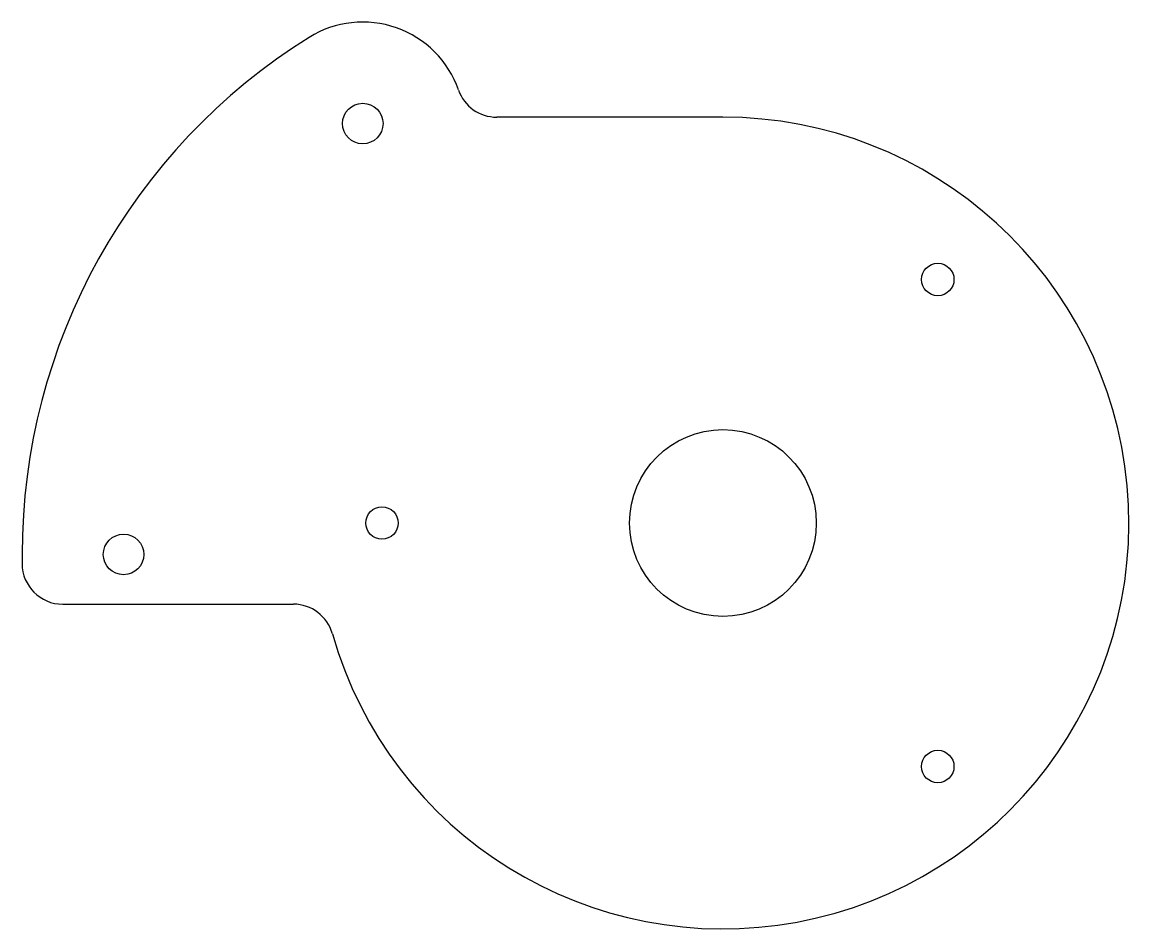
# Model space of a CAD drawing. Header units: millimetres. Extents: x -86 to 50, y -50 to 62.
import ezdxf

# ---------------------------------------------------------------- set-up
doc = ezdxf.new("R2010")
doc.units = ezdxf.units.MM

msp = doc.modelspace()

# ---------------------------------------------------------------- linework, layer by layer
at = {"color": 7, "linetype": 'Continuous', "lineweight": 25}
for p, q in [((0, 50), (-27.86, 50)), ((-86.33, -3.87), (-86.33, -5)), ((-81.33, -10), (-52.92, -10))]:
    msp.add_line(p, q, dxfattribs=at)
for centre, radius in [((-44.37, 49.21), 2.5), ((26.46, 30), 2), ((0, 0), 11.5), ((-42, 0), 2), ((-73.83, -3.87), 2.5), ((26.46, -30), 2)]:
    msp.add_circle(centre, radius, dxfattribs=at)
for centre, radius, start, end in [((-44.37, 49.21), 12.5, 19.3323, 121.9482), ((-11.27, -3.87), 75.06, 121.9482, 180), ((-27.86, 55), 5, 199.3323, 270), ((0, 0), 50, 195.8266, 90), ((-81.33, -5), 5, 180, 270), ((-52.92, -15), 5, 15.8266, 90)]:
    msp.add_arc(centre, radius, start, end, dxfattribs=at)

doc.saveas('drawing.dxf')
